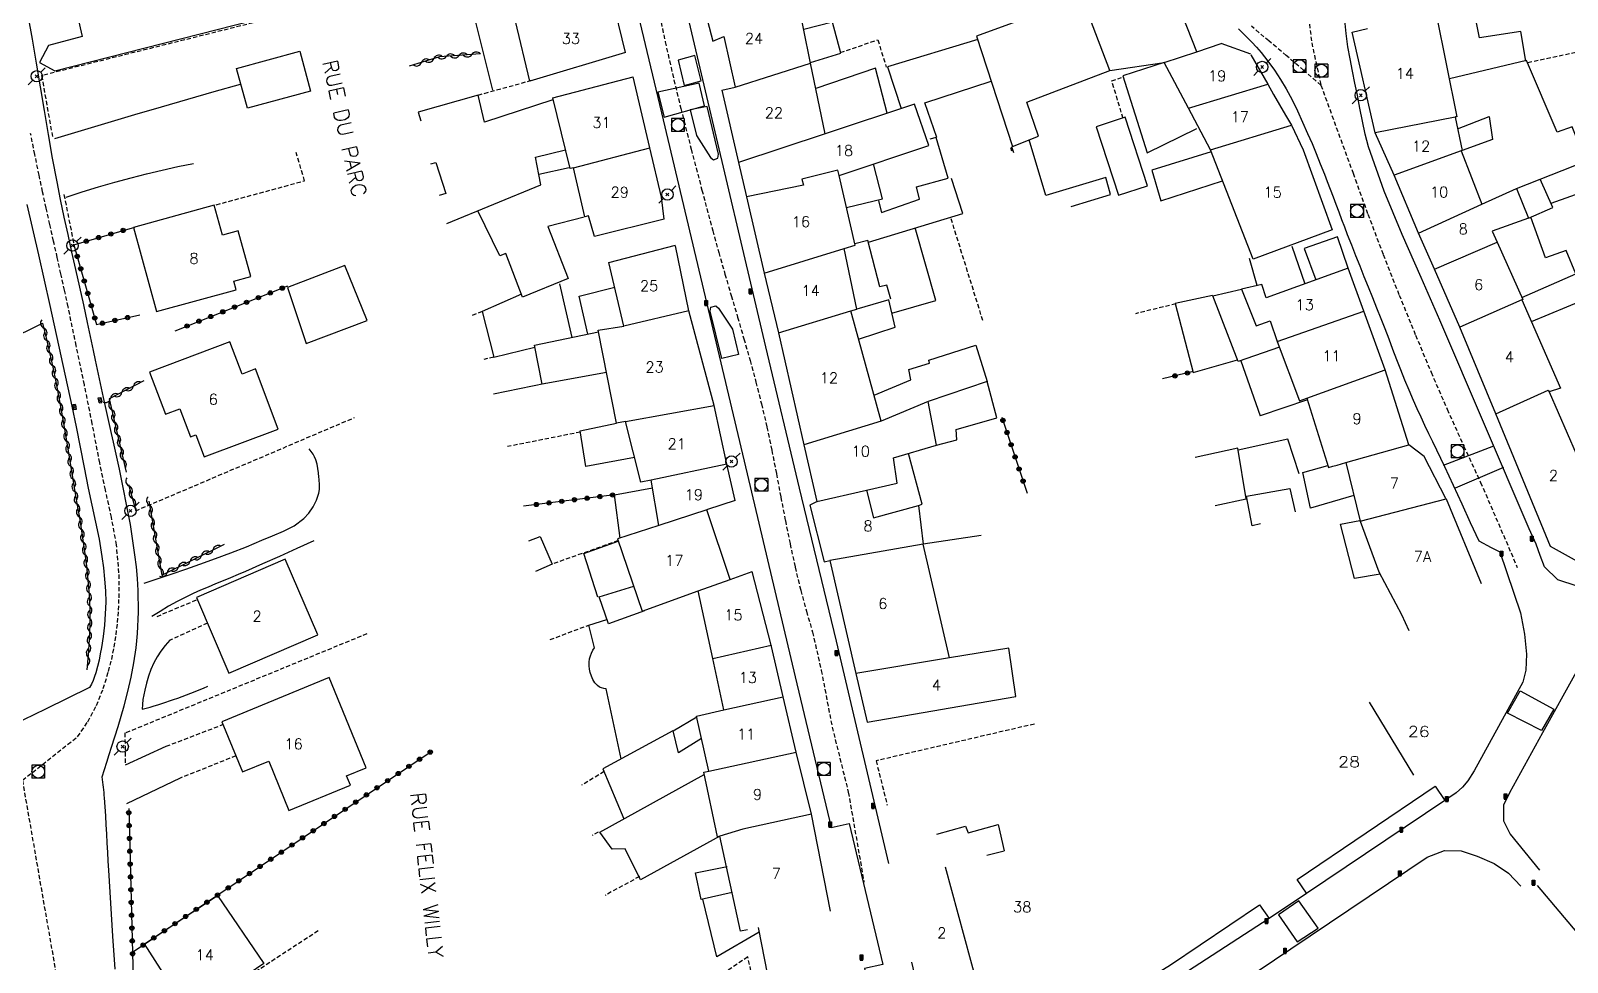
# Model space of a CAD drawing. Header units: millimetres. Extents: x 168000 to 169000, y 125998 to 127000.
# Drawn here: x 168674.3 to 168854.2, y 126254.6 to 126363.7 of the extents above; entities that cross this region are included whole.
import ezdxf
from ezdxf.enums import TextEntityAlignment as Align

# ---------------------------------------------------------------- set-up
doc = ezdxf.new("R2010")
doc.units = ezdxf.units.MM
doc.linetypes.add('DASHED', pattern=[0.75, 0.5, -0.25])
doc.layers.get('0').update_dxf_attribs({"linetype": 'CONTINUOUS'})
for name, color, linetype in [('W0001', 6, 'DASHED'), ('W0004', 5, 'CONTINUOUS'), ('W0006', 2, 'CONTINUOUS'), ('W0014', 7, 'CONTINUOUS'), ('W0015', 2, 'CONTINUOUS'), ('W0017', 7, 'CONTINUOUS'), ('W0020', 2, 'CONTINUOUS'), ('W0101', 7, 'CONTINUOUS'), ('W0104', 1, 'CONTINUOUS'), ('W0112', 1, 'DASHED'), ('W0310', 3, 'CONTINUOUS'), ('W0323', 7, 'CONTINUOUS'), ('W0333', 7, 'CONTINUOUS'), ('W0401', 7, 'CONTINUOUS'), ('W0420', 7, 'CONTINUOUS'), ('W0473', 7, 'CONTINUOUS'), ('W0989', 7, 'CONTINUOUS'), ('W0991', 7, 'CONTINUOUS'), ('W1102', 7, 'CONTINUOUS')]:
    doc.layers.add(name, color=color, linetype=linetype)
doc.styles.get("Standard").update_dxf_attribs({"font": 'romans.shx', "width": 0.85})

# ---------------------------------------------------------------- blocks, each defined once
blk = doc.blocks.new('T401')
for p, q in [((-0.3, 0.3), (0, 0.3)), ((-0.3, -0.25), (-0.3, 0.3)), ((-0.3, 0.15), (0, 0.15)), ((-0.3, 0), (0, 0)), ((0, 0.3), (0, -0.25)), ((-0.3, -0.15), (0, -0.15)), ((-0.3, -0.25), (-0.3, -0.3)), ((-0.3, -0.3), (0, -0.3)), ((0, -0.3), (0, -0.25))]:
    blk.add_line(p, q)
blk = doc.blocks.new('T473')
for p, q in [((-0.166667, 0.166667), (0.166667, -0.166667)), ((-0.166667, -0.166667), (0.166667, 0.166667)), ((0.500001, 0.500001), (1.000002, 1.000002)), ((-1.000002, -1.000002), (-0.500001, -0.500001))]:
    blk.add_line(p, q)
blk.add_ellipse((0, 0), major_axis=(0.471405, 0.471405), ratio=1, start_param=5.4977871438, end_param=11.780972451)
blk = doc.blocks.new('T420')
for p, q in [((0.75, 0.75), (-0.75, 0.75)), ((-0.75, 0.75), (-0.75, -0.75)), ((0.75, 0.75), (0.75, -0.75)), ((0.75, -0.75), (-0.75, -0.75))]:
    blk.add_line(p, q)
blk.add_ellipse((0, 0), major_axis=(-0.53, 0.53), ratio=1, start_param=3.926991, end_param=10.210176)
blk = doc.blocks.new('t310o')
at = {"color": 0, "linetype": 'Continuous'}
for centre, start, end in [((-0.5, 0.38), 216.8699, 323.1304), ((0.5, -0.37), 36.8699, 143.1303)]:
    blk.add_arc(centre, 0.625, start, end, dxfattribs=at)
blk = doc.blocks.new('t323o')
at = {"color": 0, "linetype": 'Continuous'}
for radius in [0.25, 0.15]:
    blk.add_circle((0, 0), radius, dxfattribs=at)

msp = doc.modelspace()

# ---------------------------------------------------------------- linework, layer by layer
at = {"layer": 'W0001'}
for points in [[(168821.43, 126393.68), (168821.62, 126392.86), (168821.99, 126391.01), (168822.37, 126389.17), (168822.74, 126387.32), (168823.1, 126385.47), (168823.43, 126383.61), (168823.71, 126381.75), (168823.93, 126379.87), (168824.08, 126377.67), (168824.1, 126375.47), (168824.05, 126373.27), (168823.96, 126371.08), (168823.9, 126368.88), (168823.9, 126366.67), (168824.02, 126364.46), (168824.29, 126362.26), (168825.37, 126357.29)], [(168747.96, 126365.4), (168748.6, 126362.38), (168749.28, 126359.38), (168750.43, 126354.58), (168751.64, 126349.79), (168752.9, 126345.02), (168754.17, 126340.25), (168754.87, 126337.71), (168755.59, 126335.18), (168756.33, 126332.66), (168757.08, 126330.13), (168757.81, 126327.61), (168758.53, 126325.07), (168759.22, 126322.53), (168759.87, 126319.98), (168760.51, 126317.27), (168761.08, 126314.54), (168761.62, 126311.8), (168762.14, 126309.06), (168762.67, 126306.32), (168763.22, 126303.59), (168763.81, 126300.86), (168764.47, 126298.15), (168765.13, 126295.7), (168765.85, 126293.27), (168766.87, 126288.77), (168768.15, 126282.13), (168770.04, 126274.51), (168771.87, 126263.99)], [(168825.37, 126357.29), (168823.35, 126359.04), (168821.32, 126360.77), (168819.28, 126362.48), (168817.23, 126364.2)], [(168825.37, 126357.29), (168829.14, 126346.98), (168830.87, 126342.2), (168832.67, 126337.46), (168834.53, 126332.73), (168836.45, 126328.03), (168838.27, 126323.68), (168840.15, 126319.36), (168842.08, 126315.06), (168844.07, 126310.79), (168848.36, 126300.84)], [(168673.34, 126275.91), (168679.81, 126281.01), (168681.02, 126282.77), (168682.01, 126284.66), (168682.8, 126286.64), (168683.43, 126288.66), (168683.8, 126290.07), (168684.09, 126291.5), (168684.32, 126292.94), (168684.49, 126294.39), (168684.6, 126295.84), (168684.66, 126297.29), (168684.68, 126298.74), (168684.65, 126300.2), (168684.36, 126303.47), (168683.77, 126306.7), (168683.06, 126309.9), (168682.4, 126313.09), (168681.52, 126317.66), (168680.6, 126322.23), (168679.65, 126326.79), (168678.69, 126331.35), (168678.28, 126333.28), (168677.85, 126335.2), (168677.43, 126337.13), (168676.99, 126339.05), (168676.56, 126340.98), (168676.13, 126342.9), (168675.71, 126344.83), (168675.3, 126346.76), (168674.8, 126349.19), (168674.31, 126351.63)], [(168673.34, 126275.91), (168677.26, 126253.37), (168678.89, 126247.57), (168680.75, 126241.85), (168682.83, 126236.2), (168685.1, 126230.63), (168687.08, 126226.36), (168689.26, 126222.18), (168691.52, 126218.06), (168693.74, 126213.91), (168695.98, 126209.59), (168698.22, 126205.25), (168700.49, 126200.94), (168702.83, 126196.66), (168718.2, 126175.15)]]:
    msp.add_lwpolyline(points, dxfattribs=at)
at = {"layer": 'W0004'}
msp.add_lwpolyline([(168850.68, 126263.58), (168863.76, 126248.08), (168865.59, 126246.32), (168867.13, 126244.98), (168868.4, 126243.35), (168873.64, 126233.22), (168882.16, 126215.96), (168890.85, 126196.7)], dxfattribs=at)
at = {"layer": 'W0006'}
for points in [[(168823.69, 126262.68), (168822.58, 126264.3), (168838.76, 126275.23), (168839.88, 126273.56)], [(168804.06, 126249.68), (168803.14, 126251.45), (168807.77, 126254.28), (168818.16, 126261.34), (168819.31, 126259.72)]]:
    msp.add_lwpolyline(points, dxfattribs=at)
at = {"layer": 'W0014'}
for points in [[(168774.8, 126266.17), (168768.64, 126292.2), (168764.34, 126310.1), (168760.39, 126326.68), (168752.99, 126357.98), (168749.95, 126370.92), (168742.71, 126400.9), (168737.16, 126424.49), (168732.99, 126441.93), (168730.08, 126454.6), (168728.62, 126461.96), (168726.26, 126476.58), (168726.02, 126479.69)], [(168727.11, 126442.74), (168732.57, 126419.64), (168738.68, 126393.88), (168743.1, 126375.34), (168748.38, 126353.23), (168758.2, 126311.8), (168763.82, 126288.02), (168768.02, 126270.37), (168770.13, 126270.83), (168774.07, 126254.33), (168771.94, 126253.88), (168772.85, 126249.93), (168775.28, 126239.87), (168775.7, 126237.56), (168775.77, 126234.74), (168775.28, 126232.98), (168772.64, 126225.79), (168771.47, 126223.08), (168769.45, 126220.38), (168767.15, 126218.12), (168765.18, 126216.62), (168763.54, 126215.44), (168761.45, 126216.38), (168761.04, 126216.06)], [(168682.7, 126276.3), (168682.97, 126277.17), (168683.24, 126278.04), (168683.51, 126278.91), (168683.78, 126279.79), (168684.16, 126280.99), (168684.55, 126282.2), (168684.92, 126283.41), (168685.25, 126284.62), (168685.67, 126286.3), (168686.06, 126287.99), (168686.4, 126289.68), (168686.65, 126291.4), (168686.74, 126292.24), (168686.82, 126293.08), (168686.87, 126293.92), (168686.9, 126294.77), (168686.92, 126295.61), (168686.92, 126296.46), (168686.91, 126297.3), (168686.89, 126298.15), (168686.82, 126299.53), (168686.69, 126300.91), (168686.52, 126302.29), (168686.33, 126303.66), (168685.99, 126305.85), (168685.58, 126308.02), (168685.14, 126310.18), (168684.7, 126312.35), (168684.48, 126313.4), (168684.26, 126314.44), (168684.02, 126315.49), (168683.79, 126316.53), (168683.55, 126317.57), (168683.31, 126318.62), (168683.08, 126319.66), (168682.85, 126320.71), (168682.61, 126321.81), (168682.38, 126322.91), (168682.14, 126324.02), (168681.91, 126325.12), (168681.68, 126326.22), (168681.45, 126327.33), (168681.21, 126328.43), (168680.98, 126329.53), (168680.53, 126331.59), (168680.07, 126333.64), (168679.61, 126335.7), (168679.15, 126337.75), (168678.7, 126339.8), (168678.25, 126341.86), (168677.82, 126343.92), (168677.4, 126345.98), (168676.87, 126348.75), (168676.39, 126351.53), (168675.92, 126354.32), (168675.47, 126357.1), (168675.01, 126359.89), (168674.53, 126362.67), (168674.02, 126365.45)], [(168851.05, 126302.23), (168850.56, 126303.55), (168849.74, 126305.37), (168839.31, 126329.77), (168837.12, 126334.79), (168834.88, 126339.81), (168832.77, 126344.89), (168830.95, 126350.08), (168830.54, 126351.57), (168830.22, 126353.08), (168829.94, 126354.6), (168829.64, 126356.12), (168829.35, 126357.53), (168829.05, 126358.95), (168828.78, 126360.37), (168828.54, 126361.8), (168828.33, 126363.35), (168828.17, 126364.91)], [(168815.72, 126363.88), (168816.1, 126363.52), (168816.68, 126362.94), (168817.27, 126362.35), (168817.84, 126361.75), (168818.38, 126361.12), (168819.17, 126360.1), (168819.93, 126359.06), (168820.64, 126357.98), (168821.31, 126356.88), (168822, 126355.6), (168822.63, 126354.3), (168823.23, 126352.98), (168823.81, 126351.65), (168824.33, 126350.47), (168824.82, 126349.28), (168825.3, 126348.08), (168825.78, 126346.88), (168826.12, 126346.01), (168826.46, 126345.12), (168826.79, 126344.24), (168827.12, 126343.36), (168827.45, 126342.48), (168827.78, 126341.59), (168828.12, 126340.71), (168828.45, 126339.83), (168828.94, 126338.6), (168829.43, 126337.37), (168829.92, 126336.13), (168830.41, 126334.9), (168830.9, 126333.67), (168831.4, 126332.44), (168831.89, 126331.21), (168832.38, 126329.98), (168832.85, 126328.79), (168833.31, 126327.59), (168833.77, 126326.39), (168834.23, 126325.19), (168834.7, 126324), (168835.17, 126322.8), (168835.66, 126321.62), (168836.16, 126320.43), (168836.59, 126319.45), (168837.05, 126318.47), (168837.51, 126317.5), (168837.98, 126316.53), (168838.45, 126315.56), (168838.92, 126314.59), (168839.38, 126313.62), (168839.84, 126312.64), (168840.85, 126310.47), (168841.85, 126308.29), (168842.85, 126306.11), (168843.84, 126303.93), (168845.29, 126303.18), (168846.32, 126302.65), (168848.73, 126295.52), (168849.22, 126293.02), (168849.42, 126290.69), (168849.37, 126288.79), (168849.01, 126287.41), (168843.33, 126277.02), (168842.57, 126275.86), (168841.94, 126275.1), (168841.19, 126274.44), (168839.87, 126273.56), (168823.7, 126262.67), (168819.31, 126259.72), (168809.76, 126253.51)], [(168673.88, 126343.32), (168675.22, 126337.42), (168676.55, 126331.52), (168677.86, 126325.62), (168679.13, 126319.71), (168679.63, 126317.31), (168680.11, 126314.92), (168680.58, 126312.52), (168681.06, 126310.13), (168681.48, 126308.13), (168681.91, 126306.14), (168682.32, 126304.14), (168682.65, 126302.12), (168682.83, 126300.78), (168682.97, 126299.44), (168683.07, 126298.1), (168683.1, 126296.75), (168683.05, 126295.41), (168682.94, 126294.08), (168682.78, 126292.76), (168682.59, 126291.44), (168682.46, 126290.7), (168682.32, 126289.96), (168682.15, 126289.22), (168681.94, 126288.5), (168681.79, 126288.05), (168681.62, 126287.61), (168681.42, 126287.18), (168681.21, 126286.76)], [(168958.09, 126338.99), (168958.05, 126338.43), (168957.51, 126336.13), (168956.28, 126334), (168953.88, 126332.04), (168927.47, 126320.27), (168906.3, 126311.03), (168896.51, 126306.67), (168894.7, 126306.04), (168891.33, 126305.68), (168883.97, 126306.3), (168883.96, 126306.3), (168883.06, 126306.24), (168878.65, 126306.79), (168876.64, 126306.86), (168874.84, 126306.44), (168873.5, 126305.88), (168865.27, 126302.03), (168859.78, 126299.33), (168857.72, 126298.63), (168855.38, 126298.64), (168853.12, 126299.38), (168851.55, 126300.89), (168851.04, 126302.22)], [(168896.66, 126293.4), (168895.32, 126296.02), (168892.83, 126298.11), (168890.08, 126299.07), (168879.08, 126300.74), (168876.87, 126300.76), (168874.35, 126300.18), (168871.59, 126298.99), (168861.62, 126294.26), (168859.83, 126293.28), (168857.78, 126291.76), (168856.04, 126289.82), (168855.26, 126288.58), (168851.3, 126281.48), (168847.43, 126274.43), (168846.74, 126273.01), (168846.76, 126271.15), (168847.51, 126269.59), (168850.97, 126265.38)], [(168690.61, 126292.3), (168690.07, 126291.69), (168689.57, 126291.04), (168689.12, 126290.36), (168688.73, 126289.65), (168688.38, 126288.88), (168688.1, 126288.09), (168687.87, 126287.28), (168687.67, 126286.47), (168687.55, 126285.91), (168687.46, 126285.35), (168687.4, 126284.79), (168687.37, 126284.22)], [(168681.21, 126286.76), (168676.06, 126284.24), (168670.91, 126281.73)], [(168684.2, 126253.79), (168683.94, 126257.65), (168683.69, 126261.52), (168683.45, 126265.4), (168683.39, 126266.45), (168683.33, 126267.51), (168683.27, 126268.56), (168683.22, 126269.62), (168683.16, 126270.68), (168683.1, 126271.73), (168683.03, 126272.79), (168682.95, 126273.85), (168682.93, 126274.16), (168682.9, 126274.47), (168682.87, 126274.78), (168682.84, 126275.09), (168682.81, 126275.39), (168682.77, 126275.7), (168682.74, 126276), (168682.7, 126276.3)], [(168788.76, 126214.4), (168785.85, 126212.8), (168780.5, 126221.89), (168780.06, 126222.91), (168779.72, 126224.44), (168780.14, 126226.4), (168782.46, 126232.53), (168783.02, 126233.75), (168784.33, 126234.78), (168796.89, 126241.24), (168806.88, 126246.23), (168807.68, 126246.64), (168808.59, 126247.25), (168821.86, 126256.16), (168837.79, 126266.9), (168839.83, 126267.67), (168841.78, 126267.63), (168843.68, 126267.04), (168845.66, 126266.15), (168847.34, 126265.02), (168848.77, 126263.53)], [(168778.76, 126249.15), (168777.47, 126254.62)]]:
    msp.add_lwpolyline(points, dxfattribs=at)
msp.add_lwpolyline([(168687.37, 126284.22, 0.017089), (168691.03, 126285.35, 0.017089), (168695.05, 126286.91)], format="xyb", dxfattribs=at)
at = {"layer": 'W0015'}
for points in [[(168752.82, 126357.8), (168752.07, 126360.77), (168750.11, 126360.21), (168750.81, 126357.28)], [(168753.51, 126354.79), (168751.52, 126354.4), (168752.26, 126351.39), (168753.89, 126348.82), (168754.26, 126348.54), (168754.77, 126348.74), (168754.85, 126349.23)], [(168753.86, 126330.85), (168753.96, 126331.3), (168754.51, 126331.46), (168754.83, 126331.2), (168756.48, 126328.72), (168757.19, 126325.78), (168755.22, 126325.29)]]:
    msp.add_lwpolyline(points, close=True, dxfattribs=at)
at = {"layer": 'W0017'}
for points in [[(168677.16, 126351.05), (168679.5, 126351.76), (168681.84, 126352.47), (168684.18, 126353.16), (168686.52, 126353.86), (168689.61, 126354.76), (168692.7, 126355.66), (168695.8, 126356.55), (168698.89, 126357.43)], [(168678.48, 126344.19), (168680.36, 126344.8), (168682.25, 126345.38), (168684.15, 126345.94), (168686.06, 126346.46), (168687.88, 126346.92), (168689.7, 126347.35), (168691.53, 126347.76), (168693.36, 126348.13)], [(168687.6, 126298.98), (168689.23, 126299.52), (168690.87, 126300.07), (168692.49, 126300.64), (168694.11, 126301.23), (168695.94, 126301.89), (168697.76, 126302.55), (168699.57, 126303.25), (168701.36, 126304.01), (168702.62, 126304.54), (168703.91, 126305.07), (168705.17, 126305.71), (168706.3, 126306.56), (168706.88, 126307.2), (168707.37, 126307.92), (168707.76, 126308.69), (168708.04, 126309.51), (168708.1, 126309.74), (168708.13, 126309.98), (168708.14, 126310.22), (168708.13, 126310.46), (168708.12, 126310.69), (168708.1, 126310.92), (168708.08, 126311.16), (168708.06, 126311.39), (168708.01, 126311.91), (168707.95, 126312.42), (168707.86, 126312.93), (168707.7, 126313.43), (168707.55, 126313.78), (168707.37, 126314.11), (168707.16, 126314.42), (168706.92, 126314.71)], [(168707.45, 126303.93), (168705.46, 126303.03), (168703.46, 126302.13), (168701.47, 126301.25), (168699.47, 126300.37), (168698.6, 126299.99), (168697.72, 126299.63), (168696.84, 126299.27), (168695.96, 126298.91), (168695.08, 126298.54), (168694.21, 126298.16), (168693.34, 126297.77), (168692.48, 126297.36), (168691.46, 126296.83), (168690.45, 126296.28), (168689.46, 126295.69), (168688.49, 126295.08)], [(168685.4, 126277.71), (168690.18, 126279.89)], [(168691.83, 126276.17), (168685.54, 126273.15)]]:
    msp.add_lwpolyline(points, dxfattribs=at)
at = {"layer": 'W0020'}
for points in [[(168753.21, 126354.89), (168752.57, 126357.55), (168747.75, 126356.48), (168748.47, 126353.54)], [(168847.23, 126283.76), (168848.69, 126286.39), (168852.64, 126284.23), (168851.21, 126281.73)], [(168822.79, 126261.79), (168820.4, 126260.17), (168822.6, 126256.98), (168825.05, 126258.58)]]:
    msp.add_lwpolyline(points, close=True, dxfattribs=at)
for points in [[(168839.73, 126312.82), (168845.63, 126315.07)], [(168846.76, 126312.53), (168841.1, 126310.13)]]:
    msp.add_lwpolyline(points, dxfattribs=at)
at = {"layer": 'W0101'}
for points in [[(168675.35, 126359.96), (168677.14, 126358.96), (168704.58, 126365.95), (168701.42, 126379.23), (168677.92, 126373.56), (168680.36, 126362.99), (168676.4, 126361.95)], [(168686.36, 126340.65), (168689.06, 126330.78), (168698.36, 126333.33), (168698.09, 126334.34), (168700.08, 126334.89), (168698.62, 126340.24), (168696.77, 126339.73), (168695.81, 126343.24)], [(168697.64, 126327.24), (168688.22, 126323.71), (168690.08, 126318.76), (168691.79, 126319.41), (168693.02, 126316.12), (168693.66, 126316.36), (168694.62, 126313.79), (168703.28, 126317.03), (168700.65, 126324.07), (168699.06, 126323.47)], [(168693.71, 126297.31), (168697.53, 126288.45), (168707.92, 126292.93), (168704.11, 126301.79)], [(168704.55, 126272.39), (168711.74, 126275.34), (168711.29, 126276.43), (168713.6, 126277.38), (168709.26, 126287.93), (168696.69, 126282.76), (168699.1, 126276.89), (168702.18, 126278.16)], [(168696.18, 126262.4), (168701.62, 126254.44), (168692.9, 126248.52), (168687.62, 126256.77)]]:
    msp.add_lwpolyline(points, close=True, dxfattribs=at)
for points in [[(168800.67, 126359.01), (168797.36, 126367.65), (168806.81, 126371.33)], [(168810.83, 126361.21), (168806.9, 126371.25)], [(168743.96, 126361.13), (168742.34, 126367.74)], [(168765.63, 126359.89), (168763.98, 126368.03)], [(168753.11, 126366.49), (168754.17, 126362.46), (168754.17, 126362.47)], [(168743.96, 126361.13), (168732.77, 126357.76), (168731.06, 126364.78)], [(168838.57, 126365.56), (168838.88, 126365.62), (168841.29, 126353.61), (168841.24, 126353.6), (168841.19, 126353.59), (168841.14, 126353.58), (168841.09, 126353.57)], [(168754.17, 126362.46), (168755.46, 126362.99), (168756.79, 126357.07)], [(168831.71, 126351.73), (168829.02, 126363.52), (168830.81, 126363.95)], [(168810.83, 126361.21), (168813.68, 126362.16)], [(168817.16, 126360.94), (168813.68, 126362.16)], [(168817.16, 126360.85), (168819.14, 126357.42)], [(168767.33, 126351.62), (168765.63, 126359.89)], [(168800.67, 126359.01), (168807.02, 126359.96)], [(168809.85, 126354.62), (168807.02, 126359.96)], [(168737.87, 126347.62), (168737.47, 126347.56), (168735.46, 126355.83), (168744.85, 126358.28)], [(168746.82, 126349.96), (168744.85, 126358.28)], [(168755.22, 126356.73), (168756.79, 126357.07)], [(168819.14, 126357.42), (168819.83, 126356.22), (168820.53, 126355.01), (168821.22, 126353.8), (168821.92, 126352.6)], [(168755.22, 126356.73), (168757.18, 126348.26)], [(168768.97, 126346.74), (168779.45, 126350.25), (168777.77, 126355.09), (168767.33, 126351.62)], [(168812.44, 126349.74), (168809.85, 126354.62)], [(168841.09, 126353.57), (168841.91, 126349.66), (168841.8, 126349.63)], [(168821.92, 126352.6), (168823.29, 126349.71), (168826.67, 126340.37)], [(168833.93, 126346.76), (168831.71, 126351.73)], [(168748.18, 126344.2), (168748.18, 126344.2), (168746.82, 126349.96)], [(168826.67, 126340.37), (168817.43, 126336.93), (168812.44, 126349.74)], [(168757.18, 126348.26), (168758.11, 126344.21), (168758.11, 126344.21)], [(168841.8, 126349.63), (168844.22, 126343.35)], [(168739.61, 126342.01), (168739.21, 126341.9), (168737.87, 126347.62), (168737.87, 126347.62)], [(168769.54, 126338.16), (168770.84, 126338.56), (168768.97, 126346.74)], [(168836.8, 126339.96), (168836.8, 126339.96), (168833.93, 126346.76), (168833.93, 126346.76)], [(168844.22, 126343.35), (168848.26, 126345.19), (168849.66, 126341.74), (168845.43, 126340.22), (168846.02, 126338.9)], [(168748.49, 126341.61), (168748.18, 126344.2)], [(168758.11, 126344.21), (168758.12, 126344.21), (168760.18, 126335.27), (168760.18, 126335.27), (168760.18, 126335.27)], [(168748.49, 126341.61), (168740.31, 126339.58), (168739.61, 126342.01)], [(168838.65, 126335.76), (168836.8, 126339.96)], [(168742.01, 126336.54), (168749.79, 126338.56)], [(168751.37, 126330.88), (168751.37, 126330.88), (168751.37, 126330.88), (168749.82, 126338.5)], [(168770.32, 126330.86), (168771.05, 126331.08), (168769.54, 126338.16)], [(168846.02, 126338.9), (168849, 126332.2), (168848.9, 126332.15)], [(168743.77, 126329.07), (168742.01, 126336.54)], [(168828.56, 126335.87), (168818.95, 126332.41), (168818.44, 126333.96), (168816.09, 126333.4), (168817.77, 126329.14), (168819.41, 126329.7), (168820.25, 126327.3)], [(168830.4, 126330.83), (168828.56, 126335.87)], [(168841.62, 126328.96), (168841.62, 126328.96), (168841.62, 126328.96), (168841.62, 126328.96), (168841.62, 126328.96), (168841.62, 126328.96), (168841.62, 126328.96), (168841.62, 126328.96), (168838.65, 126335.76)], [(168760.18, 126335.27), (168761.87, 126328.31), (168761.87, 126328.32), (168761.87, 126328.31)], [(168848.9, 126332.15), (168853.41, 126321.84), (168852.08, 126321.38)], [(168754.32, 126319.81), (168754.32, 126319.81), (168751.37, 126330.88)], [(168773.89, 126317.96), (168770.32, 126330.86)], [(168832.91, 126323.98), (168830.4, 126330.83)], [(168743.94, 126317.9), (168742.91, 126317.72), (168740.75, 126328.63), (168743.77, 126329.07)], [(168761.87, 126328.31), (168764.83, 126315.18)], [(168845.83, 126318.8), (168845.83, 126318.8), (168844.78, 126321.34), (168843.73, 126323.88), (168842.67, 126326.42), (168841.62, 126328.96)], [(168820.25, 126327.3), (168822.88, 126320.35), (168823.74, 126320.66)], [(168835.68, 126315.18), (168832.91, 126323.98)], [(168852.08, 126321.38), (168855.27, 126314.14)], [(168755.82, 126312.93), (168755.83, 126312.92), (168754.32, 126319.81), (168754.32, 126319.81)], [(168780.37, 126315.14), (168779.38, 126320.28), (168773.89, 126317.96)], [(168823.74, 126320.66), (168826.26, 126312.53), (168826.77, 126312.67), (168827.28, 126312.81), (168827.79, 126312.96), (168828.3, 126313.1)], [(168746.96, 126311.06), (168745.75, 126310.8), (168743.94, 126317.9)], [(168855.4, 126301.54), (168852.26, 126303.28), (168845.83, 126318.8)], [(168764.83, 126315.18), (168764.83, 126315.18), (168764.83, 126315.19), (168766.37, 126308.57)], [(168772.17, 126309.87), (168775.77, 126310.68), (168775.32, 126313.66), (168780.37, 126315.14)], [(168840.03, 126308.87), (168840.01, 126308.92), (168837.44, 126313.84), (168835.68, 126315.18)], [(168756.81, 126308.67), (168755.82, 126312.93), (168755.82, 126312.93)], [(168828.3, 126313.1), (168829.95, 126306.23)], [(168747.86, 126305.75), (168746.96, 126311.06)], [(168756.81, 126308.67), (168753.55, 126307.6), (168753.47, 126307.58)], [(168766.37, 126308.57), (168766.38, 126308.57), (168765.55, 126308.12), (168767.2, 126301.5), (168767.86, 126301.63)], [(168772.17, 126309.87), (168773, 126306.62), (168778.25, 126308.1), (168778.79, 126303.56)], [(168840.03, 126308.87), (168844.13, 126298.94)], [(168756.19, 126299.43), (168753.47, 126307.58)], [(168747.86, 126305.75), (168743.03, 126304.17), (168745.91, 126295.73), (168752.47, 126298.09)], [(168829.95, 126306.23), (168832.14, 126300.3), (168834.82, 126295.33), (168835.65, 126293.43)], [(168781.87, 126290.23), (168778.79, 126303.56)], [(168767.86, 126301.63), (168770.93, 126288.41)], [(168756.19, 126299.43), (168758.79, 126300.37)], [(168761.01, 126291.74), (168758.79, 126300.37)], [(168754.17, 126290.18), (168752.47, 126298.09)], [(168762.4, 126285.67), (168761.04, 126291.59), (168761.05, 126291.6), (168761.01, 126291.74)], [(168772.23, 126282.71), (168789.67, 126285.73), (168788.82, 126291.39), (168781.87, 126290.23)], [(168755.47, 126284.14), (168754.17, 126290.18)], [(168770.93, 126288.41), (168770.93, 126288.41), (168770.93, 126288.41), (168772.23, 126282.71)], [(168763.93, 126279.22), (168763.93, 126279.22), (168762.4, 126285.67), (168762.4, 126285.67), (168762.4, 126285.67)], [(168753.7, 126276.97), (168752.27, 126283.43), (168755.47, 126284.14)], [(168765.74, 126271.93), (168763.93, 126279.22), (168763.93, 126279.22)], [(168755.01, 126269.37), (168754.71, 126269.29), (168753.11, 126276.84), (168753.7, 126276.97)], [(168767.96, 126260.6), (168767.96, 126260.6), (168765.74, 126271.93)], [(168758.22, 126258.4), (168757.43, 126258.26), (168755.01, 126269.37)], [(168786.26, 126267.14), (168788.3, 126267.63)], [(168761.31, 126249.48), (168759.51, 126258.69)]]:
    msp.add_lwpolyline(points, dxfattribs=at)
at = {"layer": 'W0104'}
for points in [[(168804.41, 126373.72), (168797.36, 126370.96), (168797.39, 126370.45), (168791.79, 126368.32), (168792.67, 126365.8), (168785.06, 126363.05), (168789.26, 126350.13), (168792.32, 126351.31), (168790.94, 126355.31), (168800.67, 126359.01)], [(168728.43, 126356.7), (168724.9, 126370.8)], [(168849.37, 126360.13), (168848.78, 126363.6), (168843.94, 126362.85), (168843.19, 126366.54), (168838.88, 126365.62)], [(168765.62, 126359.95), (168769.17, 126361.05), (168768.19, 126364.68), (168764.85, 126363.83)], [(168785.19, 126362.64), (168774.64, 126359.43), (168776.24, 126354.58)], [(168774.59, 126354.03), (168773.22, 126359.3), (168766.22, 126356.9)], [(168807.02, 126359.96), (168802.18, 126358.39), (168805.02, 126349.38), (168810.86, 126352.21)], [(168848.26, 126345.19), (168856.37, 126348.41), (168854.79, 126352.42), (168853.01, 126351.79), (168849.45, 126360.2), (168840.41, 126358.05)], [(168780.4, 126351.16), (168779, 126355.25), (168786.77, 126357.78)], [(168735.45, 126355.57), (168727.45, 126352.96), (168726.7, 126356.14), (168719.69, 126354.13), (168720, 126353.14)], [(168841.38, 126352.19), (168845.05, 126353.62), (168845.44, 126350.95), (168841.91, 126349.66)], [(168737.37, 126347.62), (168733.81, 126346.84), (168733.41, 126348.87), (168736.94, 126349.73)], [(168773.57, 126343.76), (168773.91, 126342.39), (168778.38, 126343.96), (168778.01, 126345.4), (168781.71, 126346.43), (168780.33, 126351.19), (168779.58, 126350.98)], [(168789.16, 126350.1), (168789.38, 126349.41)], [(168796.12, 126343.11), (168800.73, 126344.5), (168800.19, 126346.47), (168793.15, 126344.38), (168791.22, 126350.89)], [(168721.15, 126348.07), (168721.76, 126348.23), (168722.91, 126344.61), (168722.13, 126344.37)], [(168769.83, 126342.96), (168774.04, 126343.98), (168772.99, 126348.09)], [(168812.54, 126349.48), (168805.58, 126347.35), (168806.62, 126343.75), (168813.85, 126346.11)], [(168852.31, 126343.49), (168859.22, 126345.94), (168857.77, 126348.85)], [(168734.05, 126345.63), (168733.81, 126346.84)], [(168772.39, 126338.93), (168783.45, 126342.29), (168782.13, 126346.37)], [(168849.66, 126341.74), (168852.54, 126342.99), (168851.02, 126346.29)], [(168723.03, 126341.09), (168734.05, 126345.63)], [(168848.27, 126345.23), (168848.26, 126345.19)], [(168739.12, 126341.86), (168734.86, 126340.76), (168737.24, 126334.65), (168731.9, 126332.49), (168729.95, 126337.59), (168729.23, 126337.33), (168726.66, 126342.59)], [(168848.9, 126332.43), (168855.23, 126335.2), (168854.09, 126337.95), (168851.66, 126337.07), (168849.95, 126341.86)], [(168775.03, 126332.24), (168774.56, 126333.9), (168773.73, 126333.68), (168772.34, 126339.11), (168770.81, 126338.71)], [(168775.14, 126330.6), (168780.3, 126332.1), (168777.87, 126340.59)], [(168828.56, 126335.87), (168827.31, 126339.53), (168823.41, 126338.19), (168824.76, 126334.5)], [(168821.96, 126338.43), (168823.48, 126334.04)], [(168817.91, 126333.84), (168817, 126337.01)], [(168737.69, 126327.76), (168736.25, 126334.04)], [(168739.55, 126328.15), (168738.54, 126332.58), (168742.69, 126333.65)], [(168731.78, 126332.82), (168727.18, 126330.79), (168728.53, 126325.45), (168733.33, 126326.61)], [(168771.23, 126327.57), (168775.51, 126328.96), (168774.79, 126332.15), (168771.05, 126331.08)], [(168812.68, 126332.67), (168808.29, 126331.73), (168810.41, 126323.67), (168815.6, 126325.13)], [(168820.53, 126326.63), (168815.68, 126324.93), (168812.7, 126332.63), (168816.09, 126333.4)], [(168850.01, 126329.61), (168856.24, 126332.2)], [(168741.74, 126323.66), (168734.21, 126322.29), (168733.28, 126326.84), (168740.8, 126328.4)], [(168773.05, 126320.99), (168777.37, 126322.8), (168777.14, 126324.02), (168779.54, 126324.74), (168779.45, 126325.1), (168784.96, 126326.86), (168786.3, 126322.61), (168779.38, 126320.28)], [(168815.99, 126325.04), (168818.27, 126318.57)], [(168734.58, 126322.35), (168728.48, 126321.11)], [(168780.37, 126315.14), (168782.75, 126315.76), (168782.66, 126316.99), (168787.43, 126318.34), (168786.29, 126322.61)], [(168823.8, 126320.47), (168818.27, 126318.57)], [(168745.01, 126313.72), (168739.31, 126312.65), (168738.66, 126316.82), (168742.91, 126317.72)], [(168822.81, 126311.81), (168821.51, 126315.86), (168815.7, 126314.57)], [(168778.25, 126308.1), (168778.68, 126308.22), (168777.08, 126314.18)], [(168812.98, 126308.08), (168816.63, 126308.87), (168815.66, 126314.8), (168810.64, 126313.71)], [(168829.23, 126309.24), (168824.14, 126307.77), (168823.26, 126311.93), (168826.18, 126312.77)], [(168743.34, 126304.27), (168742.65, 126309.34), (168747.12, 126310.16)], [(168818.28, 126305.95), (168817.32, 126305.71), (168816.65, 126309.17), (168821.73, 126310.09), (168822.35, 126307.35)], [(168832.29, 126300.03), (168829.32, 126299.53), (168827.68, 126305.9), (168829.93, 126306.34)], [(168732.65, 126303.93), (168733.98, 126304.46), (168735.36, 126301.21), (168733.41, 126300.36)], [(168740.72, 126297.35), (168739.06, 126302.46), (168743.11, 126303.92)], [(168785.59, 126304.56), (168778.79, 126303.56)], [(168746.19, 126295.76), (168741.96, 126294.24), (168740.87, 126297.4), (168744.91, 126298.64)], [(168740.34, 126291.43), (168739.65, 126294.09), (168741.78, 126294.75)], [(168741.68, 126286.61), (168741.41, 126286.64), (168741.15, 126286.72), (168740.91, 126286.83), (168740.69, 126286.99), (168740.38, 126287.32), (168740.14, 126287.7), (168739.97, 126288.11), (168739.83, 126288.52), (168739.74, 126288.92), (168739.7, 126289.32), (168739.7, 126289.72), (168739.75, 126290.12), (168739.84, 126290.47), (168739.97, 126290.81), (168740.13, 126291.13), (168740.34, 126291.43)], [(168743.44, 126278.42), (168741.67, 126286.62)], [(168752.85, 126280.81), (168750.14, 126279.12), (168749.52, 126281.69), (168752.29, 126283.32)], [(168749.51, 126281.71), (168741.31, 126277.26), (168743.74, 126271.4)], [(168755, 126269.35), (168745.7, 126264.25), (168743.92, 126267.9), (168742.39, 126267.85), (168740.96, 126269.84), (168753.17, 126276.57)], [(168780.39, 126269.59), (168783.76, 126270.53), (168784.08, 126269.76), (168787.6, 126270.73), (168788.3, 126267.63)], [(168756.45, 126262.76), (168752.83, 126261.95), (168752.15, 126265.06), (168755.84, 126265.81)], [(168759.62, 126258.13), (168754.63, 126255.24), (168753.01, 126261.99)]]:
    msp.add_lwpolyline(points, dxfattribs=at)
for points in [[(168698.42, 126359.27), (168705.81, 126361.28), (168707.08, 126356.6), (168699.7, 126354.59), (168698.42, 126359.27)], [(168805.05, 126345.53), (168802.45, 126353.54), (168799.07, 126352.44), (168801.66, 126344.43)], [(168711.08, 126336.19), (168704.39, 126333.62), (168706.55, 126327.04), (168713.7, 126329.75)]]:
    msp.add_lwpolyline(points, close=True, dxfattribs=at)
at = {"layer": 'W0112'}
for points in [[(168704.72, 126365.69), (168675.59, 126358.42)], [(168769.1, 126361.13), (168773.49, 126362.6), (168774.48, 126359.42)], [(168849.59, 126359.96), (168856.02, 126361.34)], [(168675.59, 126358.42), (168676.88, 126351.17)], [(168726.7, 126356.14), (168732.96, 126357.87)], [(168802.22, 126353.41), (168800.89, 126357.8), (168802.01, 126358.18)], [(168789.19, 126349.58), (168789.07, 126349.98)], [(168696.04, 126343.3), (168706.39, 126346.1), (168705.4, 126349.4)], [(168678.21, 126344.49), (168679.38, 126338.61)], [(168785.79, 126329.73), (168782.08, 126341.66)], [(168727.18, 126330.79), (168725.96, 126330.33)], [(168808.39, 126331.68), (168803.65, 126330.54)], [(168728.53, 126325.45), (168727.37, 126325.19)], [(168686.61, 126307.46), (168712.24, 126318.39)], [(168738.67, 126316.67), (168730.15, 126314.98)], [(168743.1, 126303.97), (168735.36, 126301.21)], [(168689.11, 126295.1), (168693.81, 126297.07)], [(168695, 126294.32), (168690.61, 126292.3)], [(168735.13, 126292.38), (168739.65, 126294.09)], [(168713.68, 126293.06), (168685.34, 126281.41)], [(168685.34, 126281.45), (168685.39, 126277.74)], [(168690.18, 126279.89), (168696.82, 126282.44)], [(168791.82, 126282.49), (168773.29, 126278.19)], [(168698.33, 126278.76), (168691.83, 126276.17)], [(168773.29, 126278.19), (168774.59, 126273.01)], [(168741.46, 126276.92), (168738.79, 126275.32)], [(168740.76, 126269.85), (168740.06, 126269.45)], [(168745.58, 126264.63), (168741.56, 126262.43)], [(168707.96, 126258.27), (168695.01, 126249.79)], [(168760.27, 126249.25), (168759.66, 126249.22), (168758.27, 126255.22), (168747.13, 126247.71)]]:
    msp.add_lwpolyline(points, dxfattribs=at)
at = {"layer": 'W0310'}
for points in [[(168726.97, 126360.98), (168722.18, 126360.6), (168718.63, 126359.52)], [(168675.69, 126329.43), (168676.12, 126327.72), (168676.53, 126326), (168676.91, 126324.28), (168677.27, 126322.56), (168677.85, 126319.47), (168678.39, 126316.37), (168678.89, 126313.28), (168679.4, 126310.18), (168679.73, 126308.31), (168680.05, 126306.45), (168680.36, 126304.58), (168680.62, 126302.7), (168680.83, 126301.02), (168681.02, 126299.33), (168681.16, 126297.63), (168681.23, 126295.93), (168681.23, 126294.16), (168681.17, 126292.38), (168681.05, 126290.61), (168680.87, 126288.85)], [(168687.58, 126322.7), (168683.51, 126320.58), (168685.48, 126311.98)], [(168685.78, 126310.54), (168686.61, 126307.46)], [(168688.13, 126308.6), (168689.66, 126299.93), (168697.01, 126303.56)]]:
    msp.add_lwpolyline(points, dxfattribs=at)
at = {"layer": 'W0323'}
for points in [[(168679.38, 126338.61), (168686.51, 126340.69)], [(168679.38, 126338.61), (168682.03, 126329.28), (168687.11, 126330.41)], [(168691.22, 126328.55), (168704.42, 126333.79)], [(168810.42, 126323.76), (168806.82, 126322.91)], [(168788.02, 126318.43), (168790.98, 126309.51)], [(168742.65, 126309.34), (168732.02, 126308.02)], [(168686.23, 126255.77), (168721.21, 126279.29)], [(168685.79, 126272.6), (168686.35, 126251.1)]]:
    msp.add_lwpolyline(points, dxfattribs=at)
at = {"layer": 'W0333'}
msp.add_lwpolyline([(168650.84, 126317.15), (168675.69, 126329.43)], dxfattribs=at)
at = {"layer": 'W1102'}
for points in [[(168807.02, 126359.96), (168810.83, 126361.21)], [(168756.79, 126357.07), (168765.63, 126359.89)], [(168809.85, 126354.62), (168819.14, 126357.42)], [(168841.09, 126353.57), (168831.71, 126351.73)], [(168767.33, 126351.62), (168757.18, 126348.26)], [(168812.44, 126349.74), (168821.92, 126352.6)], [(168737.87, 126347.62), (168746.82, 126349.96)], [(168841.8, 126349.63), (168833.93, 126346.76)], [(168768.97, 126346.74), (168768.83, 126347.35), (168764.59, 126346.29), (168764.8, 126345.6), (168758.11, 126344.21)], [(168836.8, 126339.96), (168844.22, 126343.35)], [(168760.18, 126335.27), (168769.54, 126338.16)], [(168838.65, 126335.76), (168846.02, 126338.9)], [(168848.9, 126332.15), (168841.62, 126328.96)], [(168751.37, 126330.88), (168743.77, 126329.07)], [(168761.87, 126328.31), (168770.32, 126330.86)], [(168820.25, 126327.3), (168830.4, 126330.83)], [(168823.74, 126320.66), (168832.91, 126323.98)], [(168845.83, 126318.8), (168851.99, 126321.59), (168852.08, 126321.38)], [(168743.94, 126317.9), (168754.32, 126319.81)], [(168773.89, 126317.96), (168764.83, 126315.18)], [(168828.3, 126313.1), (168835.68, 126315.18)], [(168755.82, 126312.93), (168746.96, 126311.06)], [(168766.37, 126308.57), (168772.17, 126309.87)], [(168829.95, 126306.23), (168840.03, 126308.87)], [(168753.47, 126307.58), (168747.86, 126305.75)], [(168778.79, 126303.56), (168767.86, 126301.63)], [(168752.47, 126298.09), (168756.19, 126299.43)], [(168754.17, 126290.18), (168761.01, 126291.74)], [(168781.87, 126290.23), (168770.93, 126288.41)], [(168755.47, 126284.14), (168762.4, 126285.67)], [(168831.01, 126285.04), (168836.21, 126276.49)], [(168753.7, 126276.97), (168763.93, 126279.22)], [(168765.74, 126271.93), (168757.7, 126270.18), (168755.01, 126269.37)], [(168781.36, 126265.77), (168785.1, 126252.11)]]:
    msp.add_lwpolyline(points, dxfattribs=at)

# ---------------------------------------------------------------- block references
at = {"layer": 'W0310'}
for p, rotation in [((168721.5, 126360.4), 196.9969858513391), ((168722.97, 126360.67), 184.4279686866988), ((168724.46, 126360.78), 184.4279686866988), ((168725.96, 126360.9), 184.4279686866988), ((168720.06, 126359.96), 196.9969858513391), ((168675.84, 126328.86), 284.0860322459718), ((168676.2, 126327.4), 283.3047973654433), ((168676.54, 126325.94), 282.5235603284443), ((168676.87, 126324.48), 282.5235603284443), ((168677.17, 126323.01), 281.7423211340257), ((168677.46, 126321.54), 280.7415655121564), ((168677.74, 126320.06), 280.7415655121564), ((168683.67, 126320.66), 207.5369249675554), ((168685, 126321.35), 207.5369249675554), ((168686.33, 126322.05), 207.5369249675554), ((168678.01, 126318.59), 279.7456130009808), ((168683.81, 126319.29), 282.8822331589029), ((168678.26, 126317.11), 279.7456130009808), ((168684.14, 126317.82), 282.8822331589029), ((168684.48, 126316.36), 282.8822331589029), ((168678.51, 126315.63), 279.2911539171091), ((168684.81, 126314.9), 282.8822331589029), ((168678.75, 126314.15), 279.2911539171091), ((168685.15, 126313.44), 282.8822331589029), ((168678.99, 126312.67), 279.3784248651904), ((168679.24, 126311.19), 279.3784248651904), ((168679.48, 126309.71), 279.7792006013655), ((168685.83, 126310.36), 285.2016564947707), ((168679.74, 126308.23), 279.953292738642), ((168686.22, 126308.91), 285.2016564947707), ((168688.22, 126308.11), 280.0226751813083), ((168680, 126306.75), 279.953292738642), ((168688.48, 126306.63), 280.0226751813083), ((168680.25, 126305.28), 279.3664353038022), ((168680.47, 126303.79), 278.0192307262009), ((168688.74, 126305.16), 280.0226751813083), ((168680.67, 126302.31), 276.9871840596223), ((168689, 126303.68), 280.0226751813083), ((168689.26, 126302.2), 280.0226751813083), ((168695.66, 126302.89), 26.29604419826553), ((168680.85, 126300.82), 276.2559700263614), ((168689.52, 126300.72), 280.0226751813083), ((168691.63, 126300.9), 26.29604419826553), ((168692.97, 126301.56), 26.29604419826553), ((168694.32, 126302.23), 26.29604419826553), ((168681.02, 126299.33), 274.7315377964751), ((168690.28, 126300.24), 26.29604419826553), ((168681.14, 126297.83), 274.7315377964751), ((168681.21, 126296.33), 272.4155854812894), ((168681.23, 126294.83), 270.0930359366938), ((168681.2, 126293.33), 268.0915457758587), ((168681.14, 126291.84), 266.09005787843), ((168681.02, 126290.34), 264.0885722412255)]:
    msp.add_blockref('t310o', p, dxfattribs=dict(at, rotation=rotation))
at = {"layer": 'W0323'}
for p, rotation in [((168680.82, 126339.03), 16.23150683105765), ((168682.26, 126339.45), 16.23150683105765), ((168683.7, 126339.87), 16.23150683105765), ((168685.14, 126340.29), 16.23150683105765), ((168679.76, 126337.25), 285.8350995530905), ((168680.17, 126335.81), 285.8350995530905), ((168680.58, 126334.37), 285.8350995530905), ((168703.77, 126333.53), 21.65681618411842), ((168680.99, 126332.92), 285.8350995530905), ((168681.4, 126331.48), 285.8350995530905), ((168699.59, 126331.87), 21.65681618411842), ((168700.98, 126332.42), 21.65681618411842), ((168702.37, 126332.98), 21.65681618411842), ((168681.81, 126330.04), 285.8350995530905), ((168684.18, 126329.76), 12.59561378472572), ((168685.65, 126330.09), 12.59561378472572), ((168694.01, 126329.66), 21.65681618411842), ((168695.4, 126330.21), 21.65681618411842), ((168696.8, 126330.76), 21.65681618411842), ((168698.19, 126331.32), 21.65681618411842), ((168682.72, 126329.43), 12.59561378472572), ((168692.62, 126329.1), 21.65681618411842), ((168808.28, 126323.26), 193.4061010137382), ((168809.74, 126323.6), 193.4061010137382), ((168788.14, 126318.05), 288.3384913728867), ((168788.62, 126316.63), 288.3384913728867), ((168789.09, 126315.21), 288.3384913728867), ((168789.56, 126313.78), 288.3384913728867), ((168790.03, 126312.36), 288.3384913728867), ((168790.5, 126310.94), 288.3384913728867), ((168733.51, 126308.2), 187.0845424572029), ((168735, 126308.39), 187.0845424572029), ((168736.49, 126308.57), 187.0845424572029), ((168737.98, 126308.76), 187.0845424572029), ((168739.46, 126308.94), 187.0845424572029), ((168740.95, 126309.13), 187.0845424572029), ((168742.44, 126309.31), 187.0845424572029), ((168718.6, 126277.54), 33.91853913141398), ((168719.84, 126278.37), 33.91853913141398), ((168721.09, 126279.21), 33.91853913141398), ((168716.11, 126275.86), 33.91853913141398), ((168717.35, 126276.7), 33.91853913141398), ((168713.62, 126274.19), 33.91853913141398), ((168714.86, 126275.03), 33.91853913141398), ((168711.13, 126272.51), 33.91853913141398), ((168712.37, 126273.35), 33.91853913141398), ((168685.8, 126272.1), 271.5002163906314), ((168685.84, 126270.6), 271.5002163906314), ((168708.64, 126270.84), 33.91853913141398), ((168709.88, 126271.68), 33.91853913141398), ((168685.88, 126269.1), 271.5002163906314), ((168706.15, 126269.17), 33.91853913141398), ((168707.39, 126270), 33.91853913141398), ((168685.92, 126267.6), 271.5002163906314), ((168702.42, 126266.66), 33.91853913141398), ((168703.66, 126267.49), 33.91853913141398), ((168704.91, 126268.33), 33.91853913141398), ((168685.96, 126266.1), 271.5002163906314), ((168699.93, 126264.98), 33.91853913141398), ((168701.17, 126265.82), 33.91853913141398), ((168686, 126264.6), 271.5002163906314), ((168697.44, 126263.31), 33.91853913141398), ((168698.68, 126264.14), 33.91853913141398), ((168686.04, 126263.1), 271.5002163906314), ((168686.08, 126261.6), 271.5002163906314), ((168694.95, 126261.63), 33.91853913141398), ((168696.19, 126262.47), 33.91853913141398), ((168686.12, 126260.1), 271.5002163906314), ((168692.46, 126259.96), 33.91853913141398), ((168693.7, 126260.8), 33.91853913141398), ((168686.16, 126258.6), 271.5002163906314), ((168689.97, 126258.29), 33.91853913141398), ((168691.21, 126259.12), 33.91853913141398), ((168686.2, 126257.1), 271.5002163906314), ((168687.48, 126256.61), 33.91853913141398), ((168688.72, 126257.45), 33.91853913141398), ((168686.24, 126255.6), 271.5002163906314)]:
    msp.add_blockref('t323o', p, dxfattribs=dict(at, rotation=rotation))
at = {"layer": 'W0401'}
for p in [(168753.55, 126331.79), (168758.74, 126333.15), (168850.22, 126304.21), (168846.67, 126302.45), (168768.81, 126290.81), (168847.12, 126274.01), (168773.08, 126272.91), (168840.26, 126273.72), (168768.06, 126270.73), (168834.94, 126270.12), (168834.77, 126265.01), (168850.4, 126263.92), (168819.16, 126259.44), (168821.31, 126255.94), (168771.73, 126255.16)]:
    msp.add_blockref('T401', p, dxfattribs=at)
for p, rotation in [((168679.3, 126319.57), 191.9293028670644), ((168682.58, 126320.45), 12.28905758207103)]:
    msp.add_blockref('T401', p, dxfattribs=dict(at, rotation=rotation))
at = {"layer": 'W0420'}
for p in [(168822.87, 126359.52), (168825.42, 126359), (168750.09, 126352.64), (168829.6, 126342.57), (168841.36, 126314.43), (168759.85, 126310.51), (168767.17, 126277.23), (168675.2, 126276.92)]:
    msp.add_blockref('T420', p, dxfattribs=at)
at = {"layer": 'W0473'}
for p in [(168675.02, 126358.34), (168818.5, 126359.43), (168830.04, 126356.12), (168748.86, 126344.5), (168679.21, 126338.52), (168756.36, 126313.23), (168686, 126307.46), (168685.08, 126279.85)]:
    msp.add_blockref('T473', p, dxfattribs=at)

# ---------------------------------------------------------------- texts
at = {"layer": 'W0989'}
for s, rotation, p in [('RUE DU PARC ', 282.5685, (168708.45, 126360.03)), ('RUE FELIX WILLY', 276.384, (168718.75, 126274.38))]:
    msp.add_text(s, height=1.75, rotation=rotation, dxfattribs=at).set_placement(p)
at = {"layer": 'W0991'}
for s, p in [('33', (168737.56, 126362.75)), ('24', (168759, 126362.78)), ('19', (168813.22, 126358.39)), ('14', (168835.2, 126358.67)), ('31', (168741.14, 126352.92)), ('22', (168761.33, 126354.07)), ('17', (168815.88, 126353.58)), ('18', (168769.53, 126349.65)), ('12', (168837.1, 126350.16)), ('29', (168743.28, 126344.77)), ('15', (168819.72, 126344.76)), ('10', (168839.21, 126344.79)), ('16', (168764.5, 126341.31)), ('8', (168842.03, 126340.47)), ('8', (168693.43, 126337.01)), ('25', (168746.72, 126333.81)), ('14', (168765.63, 126333.24)), ('6', (168843.84, 126333.93)), ('13', (168823.47, 126331.59)), ('23', (168747.36, 126324.3)), ('11', (168826.61, 126325.59)), ('4', (168847.44, 126325.48)), ('12', (168767.77, 126323.02)), ('6', (168695.69, 126320.52)), ('9', (168829.6, 126318.25)), ('21', (168749.95, 126315.31)), ('10', (168771.49, 126314.43)), ('2', (168852.59, 126311.6)), ('7', (168833.98, 126310.7)), ('19', (168751.95, 126309.34)), ('8', (168772.35, 126305.69)), ('17', (168749.67, 126301.65)), ('7A', (168837.26, 126302.1)), ('15', (168756.59, 126295.27)), ('6', (168774.08, 126296.59)), ('2', (168700.82, 126295.12)), ('13', (168758.27, 126287.94)), ('4', (168780.36, 126287.05)), ('11', (168758.08, 126281.32)), ('16', (168705.1, 126280.16)), ('9', (168759.41, 126274.25)), ('7', (168761.61, 126264.99)), ('38', (168790.4, 126261.09)), ('2', (168780.98, 126258.03)), ('14', (168694.69, 126255.46))]:
    msp.add_text(s, height=1.25, dxfattribs=at).set_placement(p, align=Align.MIDDLE_CENTER)
at = {"layer": 'W0991', "width": 1.2}
for s, p in [('26', (168836.83, 126281.61)), ('28', (168828.67, 126278.07))]:
    msp.add_text(s, height=1.25, dxfattribs=at).set_placement(p, align=Align.MIDDLE_CENTER)

doc.saveas('drawing.dxf')
